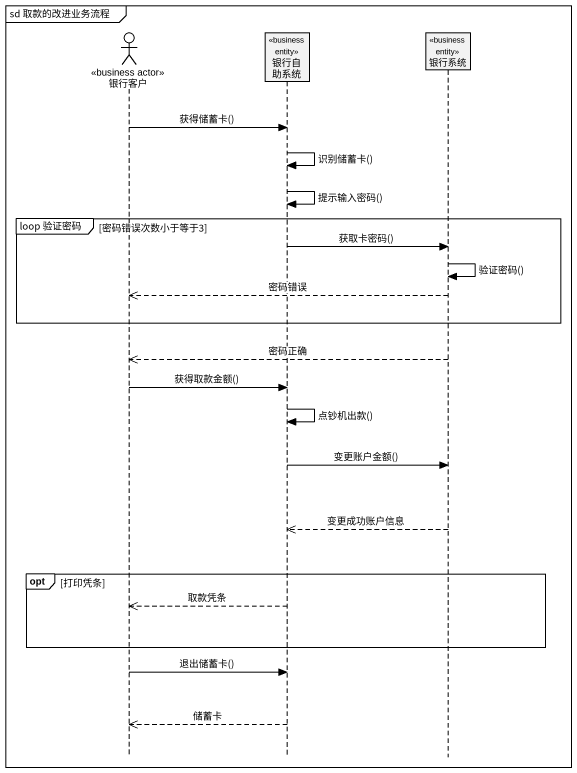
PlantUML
@startuml
mainframe sd 取款的改进业务流程
hide footbox
actor 银行客户 <<business actor>>
participant 银行自助系统 <<business entity>>
participant 银行系统 <<business entity>>

银行客户 -> 银行自助系统 : 获得储蓄卡()
银行自助系统 -> 银行自助系统 : 识别储蓄卡()
银行自助系统 -> 银行自助系统 : 提示输入密码()
group loop 验证密码 [密码错误次数小于等于3]
  银行自助系统 -> 银行系统 : 获取卡密码()
  银行系统 -> 银行系统 : 验证密码()
  银行系统 -->> 银行客户 : 密码错误
end
银行系统 -->> 银行客户 : 密码正确
银行客户 -> 银行自助系统 : 获得取款金额()
银行自助系统 -> 银行自助系统 : 点钞机出款()
银行自助系统 -> 银行系统 : 变更账户金额()
银行系统 -->> 银行自助系统 : 变更成功账户信息
opt 打印凭条
  银行自助系统 -->> 银行客户 : 取款凭条
end
银行客户 -> 银行自助系统 : 退出储蓄卡()
银行自助系统 -->> 银行客户 : 储蓄卡
@enduml
